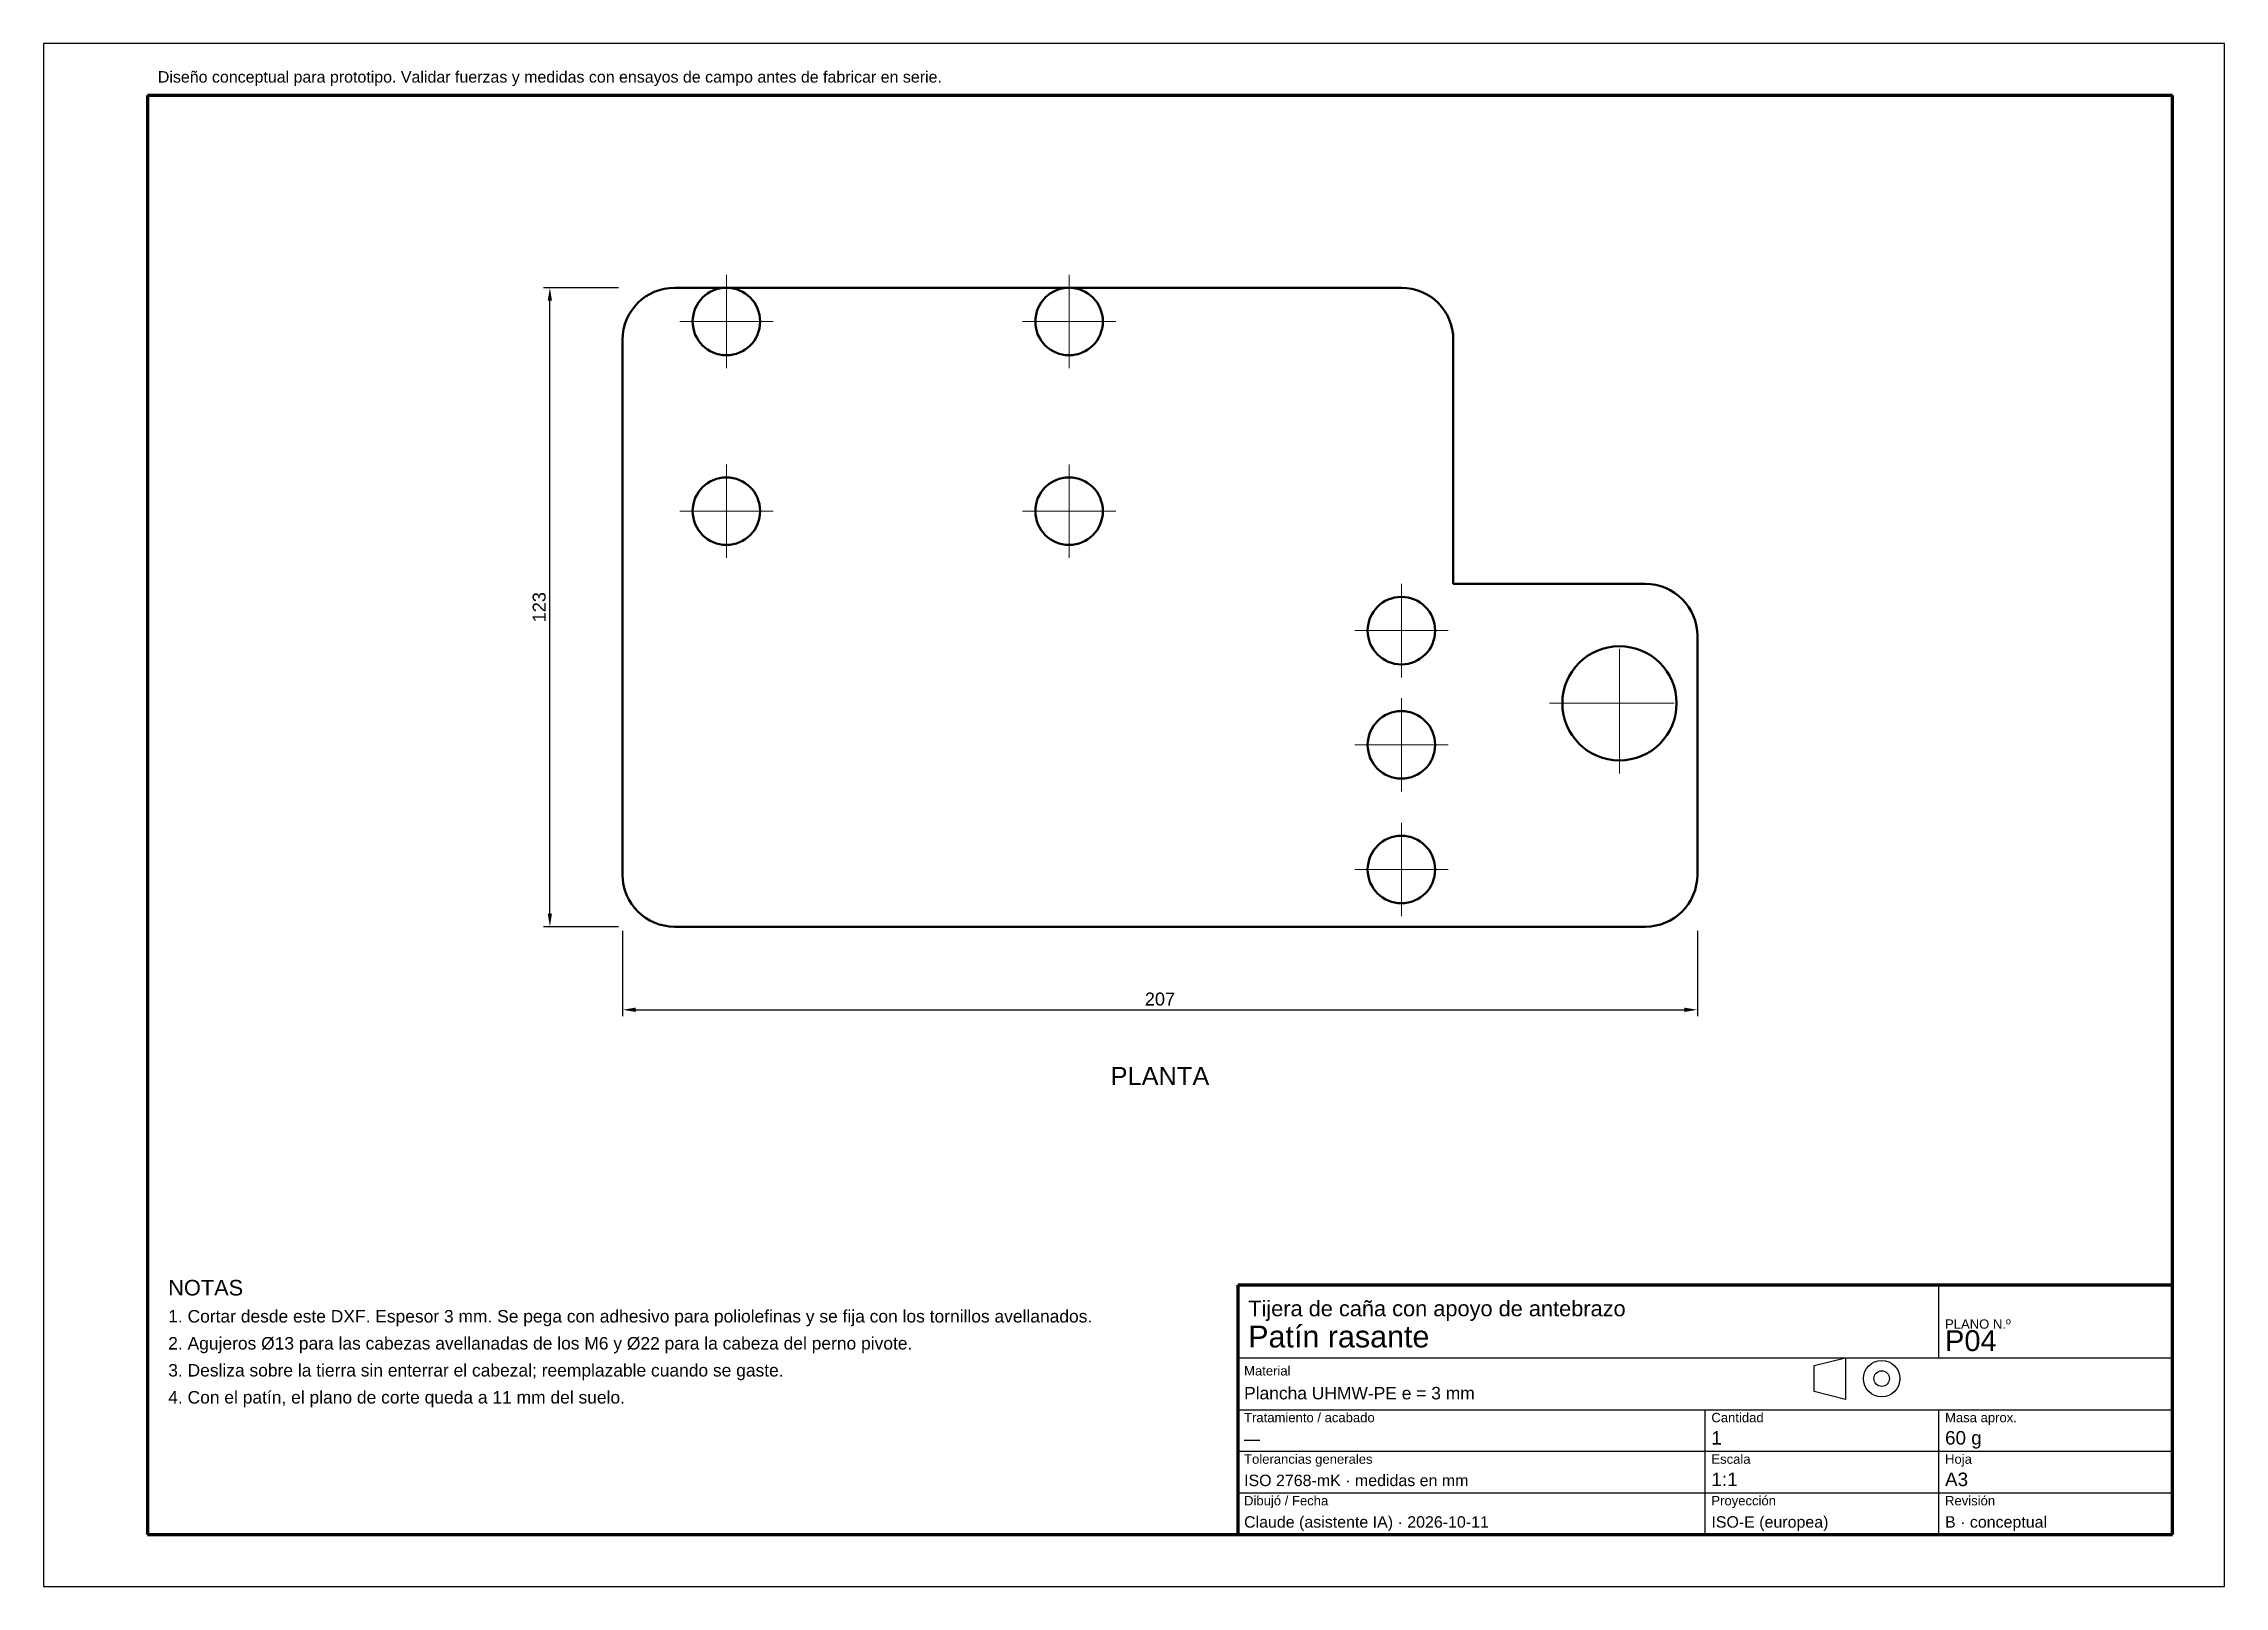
# Model space of a CAD drawing. Header units: millimetres. Extents: x 0 to 420, y 0 to 297.
import ezdxf
from ezdxf.enums import TextEntityAlignment as Align

# ---------------------------------------------------------------- set-up
doc = ezdxf.new("R2010")
doc.units = ezdxf.units.MM
doc.linetypes.add('ACAD_ISO02W100', pattern=[15, 12, -3])
doc.linetypes.add('ACAD_ISO04W100', pattern=[30, 24, -3, 0, -3])
for name, color, linetype, lineweight in [('COTAS', 4, 'Continuous', 18), ('EJES', 1, 'ACAD_ISO04W100', 18), ('MARCO', 7, 'Continuous', 70), ('OCULTAS', 8, 'ACAD_ISO02W100', 25), ('TEXTO', 7, 'Continuous', 25), ('VISIBLE', 7, 'Continuous', 50)]:
    doc.layers.add(name, color=color, linetype=linetype, lineweight=lineweight)
doc.styles.get("Standard").update_dxf_attribs({"font": 'arial.ttf'})
doc.dimstyles.new('ISO25', dxfattribs={"dimtxt": 2.5, "dimasz": 2.5, "dimexe": 1.25, "dimexo": 0.8, "dimgap": 0.8, "dimtad": 1, "dimdec": 1, "dimtxsty": 'Standard', "dimcen": 2.5, "dimclrd": 4, "dimclre": 4, "dimclrt": 7, "dimazin": 3, "dimtfac": 1, "dimtmove": 0, "dimatfit": 3})

msp = doc.modelspace()

# ---------------------------------------------------------------- linework, layer by layer
at = {"layer": 'EJES'}
for p, q in [((131.5, 234.5), (131.5, 252.5)), ((197.5, 234.5), (197.5, 252.5)), ((122.5, 243.5), (140.5, 243.5)), ((188.5, 243.5), (206.5, 243.5)), ((131.5, 198), (131.5, 216)), ((197.5, 198), (197.5, 216)), ((122.5, 207), (140.5, 207)), ((188.5, 207), (206.5, 207)), ((261.5, 175), (261.5, 193)), ((252.5, 184), (270.5, 184)), ((303.5, 156.5), (303.5, 183.5)), ((261.5, 153), (261.5, 171)), ((290, 170), (317, 170)), ((252.5, 162), (270.5, 162)), ((261.5, 129), (261.5, 147)), ((252.5, 138), (270.5, 138))]:
    msp.add_line(p, q, dxfattribs=at)
at = {"layer": 'MARCO'}
for p, q in [((410, 287), (20, 287)), ((20, 287), (20, 10)), ((410, 10), (410, 287)), ((410, 58), (230, 58)), ((230, 58), (230, 10)), ((410, 10), (410, 58)), ((20, 10), (410, 10)), ((230, 10), (410, 10))]:
    msp.add_line(p, q, dxfattribs=at)
at = {"layer": 'OCULTAS'}
for p, q in [((121.5, 250), (131.5, 250)), ((131.5, 250), (197.5, 250)), ((197.5, 250), (261.5, 250)), ((111.5, 137), (111.5, 240)), ((271.5, 193), (271.5, 240)), ((271.5, 193), (308.5, 193)), ((318.5, 137), (318.5, 183)), ((121.5, 127), (308.5, 127))]:
    msp.add_line(p, q, dxfattribs=at)
for centre, radius in [((131.5, 243.5), 6.5), ((197.5, 243.5), 6.5), ((131.5, 207), 6.5), ((197.5, 207), 6.5), ((261.5, 184), 6.5), ((303.5, 170), 11), ((261.5, 162), 6.5), ((261.5, 138), 6.5)]:
    msp.add_circle(centre, radius, dxfattribs=at)
for centre, start, end in [((121.5, 240), 90, 180), ((261.5, 240), 0, 90), ((308.5, 183), 0, 90), ((121.5, 137), 180, 270), ((308.5, 137), -90, 0)]:
    msp.add_arc(centre, 10, start, end, dxfattribs=at)
at = {"layer": 'TEXTO'}
for p, q in [((420, 297), (0, 297)), ((0, 297), (0, 0)), ((420, 0), (420, 297)), ((365, 44), (365, 58)), ((230, 44), (410, 44)), ((341, 42.5), (347, 44)), ((341, 37.5), (341, 42.5)), ((347, 44), (347, 36)), ((230, 34), (410, 34)), ((320, 10), (320, 34)), ((347, 36), (341, 37.5)), ((365, 10), (365, 34)), ((230, 26), (410, 26)), ((230, 18), (410, 18)), ((0, 0), (420, 0))]:
    msp.add_line(p, q, dxfattribs=at)
for radius in [3.5, 1.5]:
    msp.add_circle((354, 40), radius, dxfattribs=at)
at = {"layer": 'VISIBLE'}
for p, q in [((121.5, 250), (131.5, 250)), ((131.5, 250), (197.5, 250)), ((197.5, 250), (261.5, 250)), ((111.5, 137), (111.5, 240)), ((271.5, 193), (271.5, 240)), ((271.5, 193), (308.5, 193)), ((318.5, 137), (318.5, 183)), ((121.5, 127), (308.5, 127))]:
    msp.add_line(p, q, dxfattribs=at)
for centre, radius in [((131.5, 243.5), 6.5), ((197.5, 243.5), 6.5), ((131.5, 207), 6.5), ((197.5, 207), 6.5), ((261.5, 184), 6.5), ((303.5, 170), 11), ((261.5, 162), 6.5), ((261.5, 138), 6.5)]:
    msp.add_circle(centre, radius, dxfattribs=at)
for centre, start, end in [((121.5, 240), 90, 180), ((261.5, 240), 0, 90), ((308.5, 183), 0, 90), ((121.5, 137), 180, 270), ((308.5, 137), -90, 0)]:
    msp.add_arc(centre, 10, start, end, dxfattribs=at)

# ---------------------------------------------------------------- texts
at = {"layer": 'TEXTO'}
for s, height, p in [('Diseño conceptual para prototipo. Validar fuerzas y medidas con ensayos de campo antes de fabricar en serie.', 2.2, (22, 289.5)), ('NOTAS', 3, (24, 56)), ('Tijera de caña con apoyo de antebrazo', 3, (232, 52)), ('1. Cortar desde este DXF. Espesor 3 mm. Se pega con adhesivo para poliolefinas y se fija con los tornillos avellanados.', 2.4, (24, 50.8)), ('Patín rasante', 4.2, (232, 46)), ('PLANO N.º', 1.8, (366.2, 49.6)), ('2. Agujeros Ø13 para las cabezas avellanadas de los M6 y Ø22 para la cabeza del perno pivote.', 2.4, (24, 45.6)), ('P04', 4, (366.2, 45.3)), ('3. Desliza sobre la tierra sin enterrar el cabezal; reemplazable cuando se gaste.', 2.4, (24, 40.4)), ('Material', 1.8, (231.2, 40.6)), ('Plancha UHMW-PE e = 3 mm', 2.4, (231.2, 36)), ('4. Con el patín, el plano de corte queda a 11 mm del suelo.', 2.4, (24, 35.2)), ('Tratamiento / acabado', 1.8, (231.2, 31.6)), ('Cantidad', 1.8, (321.2, 31.6)), ('1', 2.6, (321.2, 27.3)), ('60 g', 2.6, (366.2, 27.3)), ('Masa aprox.', 1.8, (366.2, 31.6)), ('—', 2.2, (231.2, 27.3)), ('Tolerancias generales', 1.8, (231.2, 23.6)), ('Escala', 1.8, (321.2, 23.6)), ('Hoja', 1.8, (366.2, 23.6)), ('ISO 2768-mK · medidas en mm', 2.2, (231.2, 19.3)), ('1:1', 2.6, (321.2, 19.3)), ('A3', 2.6, (366.2, 19.3)), ('Dibujó / Fecha', 1.8, (231.2, 15.6)), ('Proyección', 1.8, (321.2, 15.6)), ('Revisión', 1.8, (366.2, 15.6)), ('Claude (asistente IA) · 2026-10-11', 2.2, (231.2, 11.3)), ('ISO-E (europea)', 2.2, (321.2, 11.3)), ('B · conceptual', 2.2, (366.2, 11.3))]:
    msp.add_text(s, height=height, dxfattribs=at).set_placement(p)
msp.add_text('PLANTA', height=3.5, dxfattribs=at).set_placement((215, 100), align=Align.TOP_CENTER)

# ---------------------------------------------------------------- dimensions: what is measured, and where the dimension line sits
at = {"layer": 'COTAS'}
msp.add_linear_dim(base=(97.5, 127), p1=(111.5, 127), p2=(111.5, 250), angle=90, dimstyle='ISO25', dxfattribs=at).render()
msp.add_linear_dim(base=(111.5, 111), p1=(111.5, 127), p2=(318.5, 127), dimstyle='ISO25', dxfattribs=at).render()

doc.saveas('drawing.dxf')
